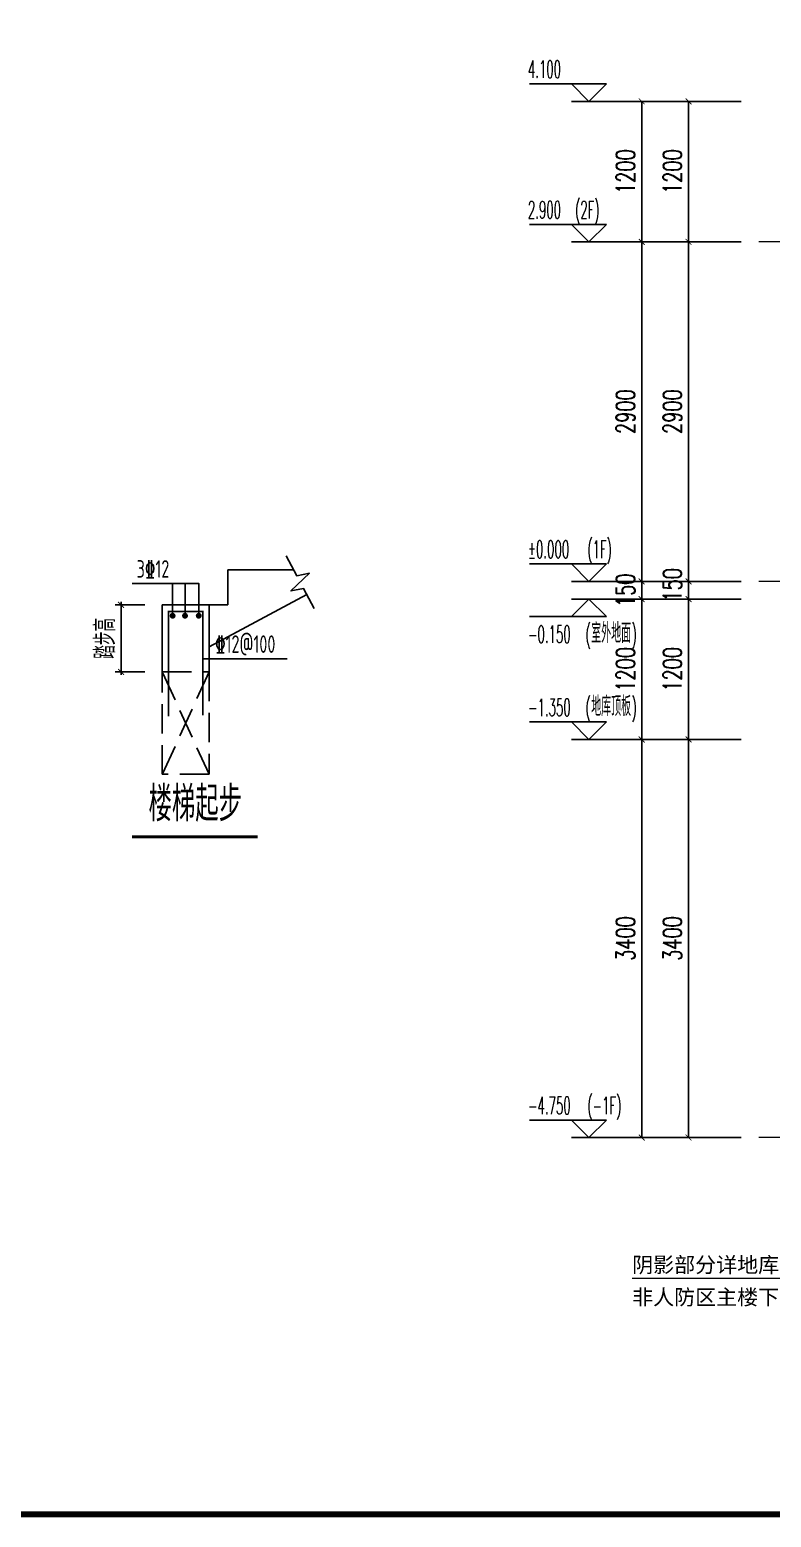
# Model space of a CAD drawing. Extents: x -655480 to 203344, y -294099 to 287156.
# Drawn here: x 39824 to 46154, y 196957 to 209662 of the extents above; entities that cross this region are included whole.
import ezdxf
from ezdxf.enums import TextEntityAlignment as Align

# ---------------------------------------------------------------- set-up
doc = ezdxf.new("R2010")
doc.units = 0
doc.header["$LTSCALE"] = 1000
doc.linetypes.add('DASH', pattern=[0.35, 0.25, -0.1])
doc.linetypes.add('DOTE', pattern=[2.42, 2, -0.2, 0.02, -0.2])
doc.layers.get('0').update_dxf_attribs({"linetype": 'CONTINUOUS'})
doc.layers.get('DEFPOINTS').update_dxf_attribs({"linetype": 'CONTINUOUS'})
for name, color, linetype in [('-TK', 7, 'CONTINUOUS'), ('DIM', 2, 'CONTINUOUS'), ('DIM_ELEV', 3, 'CONTINUOUS'), ('NUM', 7, 'CONTINUOUS'), ('PUB_DIM', 3, 'CONTINUOUS'), ('PUB_TEXT', 2, 'CONTINUOUS'), ('REIN', 6, 'CONTINUOUS'), ('S_E_STAIR', 4, 'CONTINUOUS'), ('TEXT', 2, 'CONTINUOUS'), ('THIN', 7, 'CONTINUOUS'), ('结构大样', 132, 'CONTINUOUS')]:
    doc.layers.add(name, color=color, linetype=linetype)
doc.layers.add('DOTE', color=19, linetype='DOTE', lineweight=9)
doc.layers.add('HS-A-轮廓线-地下室', color=3, linetype='DASH', lineweight=18)
doc.styles.add('_TCH_DIM', font='SIMPLEX.shx', dxfattribs={"width": 0.7, "bigfont": 'GBCBIG.shx'})
doc.styles.add('_TCH_DIM_T3', font='SIMPLEX', dxfattribs={"width": 0.705882, "bigfont": 'GBCBIG'})
doc.styles.add('TSSD_DIMENSION', font='Tssdeng.shx', dxfattribs={"width": 0.7, "bigfont": 'tssdchn.shx'})
doc.styles.add('TSSD_Norm', font='Tssdeng.shx', dxfattribs={"bigfont": 'tssdchn.shx'})
doc.styles.add('TSSD_REIN', font='tssdeng.shx', dxfattribs={"width": 0.7, "height": 300, "bigfont": 'tssdchn.shx'})
doc.styles.add('黑体', font='simhei.ttf')
doc.dimstyles.new('_TCH_ARCH&&50', dxfattribs={"dimtxt": 157.5, "dimasz": 50, "dimexe": 125, "dimexo": 150, "dimgap": 58.75, "dimtad": 1, "dimdec": 0, "dimzin": 0, "dimdsep": 46, "dimtxsty": '_TCH_DIM_T3', "dimblk": 'ARCHTICK', "dimcen": 0.09, "dimclrt": 7, "dimazin": 0, "dimtfac": 1, "dimtdec": 0, "dimtix": 1, "dimtmove": 2, "dimatfit": 3, "dimldrblk": 'ARCHTICK', "dimfxl": 1, "dimtolj": 1, "dimtzin": 0, "dimarcsym": 0})
doc.dimstyles.new('TSSD_50_50', dxfattribs={"dimtxt": 175, "dimasz": 50, "dimexe": 50, "dimexo": 150, "dimgap": 50, "dimtad": 1, "dimdec": 0, "dimzin": 0, "dimdsep": 46, "dimtxsty": 'TSSD_DIMENSION', "dimblk": 'ARCHTICK', "dimcen": 0, "dimdle": 25, "dimclrt": 7, "dimadec": 0, "dimazin": 0, "dimtfac": 1, "dimtdec": 0, "dimtix": 1, "dimtmove": 2, "dimatfit": 3, "dimfxl": 1, "dimtolj": 1, "dimtzin": 0, "dimarcsym": 0})

# ---------------------------------------------------------------- blocks, each defined once
blk = doc.blocks.new('_ArchTick')
at = {"color": 0, "linetype": 'ByBlock', "const_width": 0.15}
blk.add_lwpolyline([(-0.5, -0.5), (0.5, 0.5)], dxfattribs=at)
blk = doc.blocks.new('*D1189')
at = {"layer": 'DEFPOINTS', "color": 0, "transparency": 16777216}
for p in [(45448, 203600), (46048, 203600), (46048, 200200)]:
    blk.add_point(p, dxfattribs=at)
at = {"layer": 'PUB_DIM', "color": 0, "lineweight": -2, "transparency": 16777216}
for p, q in [((45898, 203600), (45323, 203600)), ((45448, 200200), (45448, 203600)), ((45898, 200200), (45323, 200200))]:
    blk.add_line(p, q, dxfattribs=at)
at = {"layer": 'PUB_DIM', "color": 0, "lineweight": -2, "transparency": 16777216, "xscale": 50, "yscale": 50, "zscale": 50}
for p, rotation in [((45448, 203600), 90), ((45448, 200200), 270)]:
    blk.add_blockref('_ArchTick', p, dxfattribs=dict(at, rotation=rotation))
at = {"layer": 'PUB_DIM', "color": 7, "transparency": 16777216, "insert": (45310, 201900), "char_height": 157.5, "attachment_point": 5, "rotation": 90, "style": '_TCH_DIM_T3'}
blk.add_mtext('\\A1;3400', dxfattribs=at)
blk = doc.blocks.new('*D1190')
at = {"layer": 'DEFPOINTS', "color": 0, "transparency": 16777216}
for p in [(45448, 204799), (46048, 204799), (46048, 203600)]:
    blk.add_point(p, dxfattribs=at)
at = {"layer": 'PUB_DIM', "color": 0, "lineweight": -2, "transparency": 16777216}
for p, q in [((45898, 204799), (45323, 204799)), ((45448, 203600), (45448, 204799)), ((45898, 203600), (45323, 203600))]:
    blk.add_line(p, q, dxfattribs=at)
at = {"layer": 'PUB_DIM', "color": 0, "lineweight": -2, "transparency": 16777216, "xscale": 50, "yscale": 50, "zscale": 50}
for p, rotation in [((45448, 204799), 90), ((45448, 203600), 270)]:
    blk.add_blockref('_ArchTick', p, dxfattribs=dict(at, rotation=rotation))
at = {"layer": 'PUB_DIM', "color": 7, "transparency": 16777216, "insert": (45310, 204199), "char_height": 157.5, "attachment_point": 5, "rotation": 90, "style": '_TCH_DIM_T3'}
blk.add_mtext('\\A1;1200', dxfattribs=at)
blk = doc.blocks.new('*D1191')
at = {"layer": 'DEFPOINTS', "color": 0, "transparency": 16777216}
for p in [(45448, 204950), (46048, 204950), (46048, 204799)]:
    blk.add_point(p, dxfattribs=at)
at = {"layer": 'PUB_DIM', "color": 0, "lineweight": -2, "transparency": 16777216}
for p, q in [((45898, 204950), (45323, 204950)), ((45448, 204799), (45448, 204950)), ((45898, 204799), (45323, 204799))]:
    blk.add_line(p, q, dxfattribs=at)
at = {"layer": 'PUB_DIM', "color": 0, "lineweight": -2, "transparency": 16777216, "xscale": 50, "yscale": 50, "zscale": 50}
for p, rotation in [((45448, 204950), 90), ((45448, 204799), 270)]:
    blk.add_blockref('_ArchTick', p, dxfattribs=dict(at, rotation=rotation))
at = {"layer": 'PUB_DIM', "color": 7, "transparency": 16777216, "insert": (45310, 204921), "char_height": 157.5, "attachment_point": 5, "rotation": 90, "style": '_TCH_DIM_T3'}
blk.add_mtext('\\A1;150', dxfattribs=at)
blk = doc.blocks.new('*D1192')
at = {"layer": 'DEFPOINTS', "color": 0, "transparency": 16777216}
for p in [(45448, 207850), (46048, 207850), (46048, 204950)]:
    blk.add_point(p, dxfattribs=at)
at = {"layer": 'PUB_DIM', "color": 0, "lineweight": -2, "transparency": 16777216}
for p, q in [((45898, 207850), (45323, 207850)), ((45448, 204950), (45448, 207850)), ((45898, 204950), (45323, 204950))]:
    blk.add_line(p, q, dxfattribs=at)
at = {"layer": 'PUB_DIM', "color": 0, "lineweight": -2, "transparency": 16777216, "xscale": 50, "yscale": 50, "zscale": 50}
for p, rotation in [((45448, 207850), 90), ((45448, 204950), 270)]:
    blk.add_blockref('_ArchTick', p, dxfattribs=dict(at, rotation=rotation))
at = {"layer": 'PUB_DIM', "color": 7, "transparency": 16777216, "insert": (45310, 206400), "char_height": 157.5, "attachment_point": 5, "rotation": 90, "style": '_TCH_DIM_T3'}
blk.add_mtext('\\A1;2900', dxfattribs=at)
blk = doc.blocks.new('*D1193')
at = {"layer": 'DEFPOINTS', "color": 0, "transparency": 16777216}
for p in [(45448, 209050), (46048, 209050), (46048, 207850)]:
    blk.add_point(p, dxfattribs=at)
at = {"layer": 'PUB_DIM', "color": 0, "lineweight": -2, "transparency": 16777216}
for p, q in [((45898, 209050), (45323, 209050)), ((45448, 207850), (45448, 209050)), ((45898, 207850), (45323, 207850))]:
    blk.add_line(p, q, dxfattribs=at)
at = {"layer": 'PUB_DIM', "color": 0, "lineweight": -2, "transparency": 16777216, "xscale": 50, "yscale": 50, "zscale": 50}
for p, rotation in [((45448, 209050), 90), ((45448, 207850), 270)]:
    blk.add_blockref('_ArchTick', p, dxfattribs=dict(at, rotation=rotation))
at = {"layer": 'PUB_DIM', "color": 7, "transparency": 16777216, "insert": (45310, 208450), "char_height": 157.5, "attachment_point": 5, "rotation": 90, "style": '_TCH_DIM_T3'}
blk.add_mtext('\\A1;1200', dxfattribs=at)
blk = doc.blocks.new('*D1194')
at = {"layer": 'DEFPOINTS', "color": 0, "transparency": 16777216}
for p in [(45048, 203600), (46048, 203600), (46048, 200200)]:
    blk.add_point(p, dxfattribs=at)
at = {"layer": 'PUB_DIM', "color": 0, "lineweight": -2, "transparency": 16777216}
for p, q in [((45898, 203600), (44923, 203600)), ((45048, 200200), (45048, 203600)), ((45898, 200200), (44923, 200200))]:
    blk.add_line(p, q, dxfattribs=at)
at = {"layer": 'PUB_DIM', "color": 0, "lineweight": -2, "transparency": 16777216, "xscale": 50, "yscale": 50, "zscale": 50}
for p, rotation in [((45048, 203600), 90), ((45048, 200200), 270)]:
    blk.add_blockref('_ArchTick', p, dxfattribs=dict(at, rotation=rotation))
at = {"layer": 'PUB_DIM', "color": 7, "transparency": 16777216, "insert": (44910, 201900), "char_height": 157.5, "attachment_point": 5, "rotation": 90, "style": '_TCH_DIM_T3'}
blk.add_mtext('\\A1;3400', dxfattribs=at)
blk = doc.blocks.new('*D1195')
at = {"layer": 'DEFPOINTS', "color": 0, "transparency": 16777216}
for p in [(45048, 204799), (46048, 204799), (46048, 203600)]:
    blk.add_point(p, dxfattribs=at)
at = {"layer": 'PUB_DIM', "color": 0, "lineweight": -2, "transparency": 16777216}
for p, q in [((45898, 204799), (44923, 204799)), ((45048, 203600), (45048, 204799)), ((45898, 203600), (44923, 203600))]:
    blk.add_line(p, q, dxfattribs=at)
at = {"layer": 'PUB_DIM', "color": 0, "lineweight": -2, "transparency": 16777216, "xscale": 50, "yscale": 50, "zscale": 50}
for p, rotation in [((45048, 204799), 90), ((45048, 203600), 270)]:
    blk.add_blockref('_ArchTick', p, dxfattribs=dict(at, rotation=rotation))
at = {"layer": 'PUB_DIM', "color": 7, "transparency": 16777216, "insert": (44910, 204199), "char_height": 157.5, "attachment_point": 5, "rotation": 90, "style": '_TCH_DIM_T3'}
blk.add_mtext('\\A1;1200', dxfattribs=at)
blk = doc.blocks.new('*D1196')
at = {"layer": 'DEFPOINTS', "color": 0, "transparency": 16777216}
for p in [(45048, 204950), (46048, 204950), (46048, 204799)]:
    blk.add_point(p, dxfattribs=at)
at = {"layer": 'PUB_DIM', "color": 0, "lineweight": -2, "transparency": 16777216}
for p, q in [((45898, 204950), (44923, 204950)), ((45048, 204950), (45048, 205000)), ((45048, 204799), (45048, 204950)), ((45898, 204799), (44923, 204799)), ((45048, 204799), (45048, 204749))]:
    blk.add_line(p, q, dxfattribs=at)
at = {"layer": 'PUB_DIM', "color": 0, "lineweight": -2, "transparency": 16777216, "xscale": 50, "yscale": 50, "zscale": 50}
for p, rotation in [((45048, 204950), 270), ((45048, 204799), 90)]:
    blk.add_blockref('_ArchTick', p, dxfattribs=dict(at, rotation=rotation))
at = {"layer": 'PUB_DIM', "color": 7, "transparency": 16777216, "insert": (44910, 204874), "char_height": 157.5, "attachment_point": 5, "rotation": 90, "style": '_TCH_DIM_T3'}
blk.add_mtext('\\A1;150', dxfattribs=at)
blk = doc.blocks.new('*D1197')
at = {"layer": 'DEFPOINTS', "color": 0, "transparency": 16777216}
for p in [(45048, 207850), (46048, 207850), (46048, 204950)]:
    blk.add_point(p, dxfattribs=at)
at = {"layer": 'PUB_DIM', "color": 0, "lineweight": -2, "transparency": 16777216}
for p, q in [((45898, 207850), (44923, 207850)), ((45048, 204950), (45048, 207850)), ((45898, 204950), (44923, 204950))]:
    blk.add_line(p, q, dxfattribs=at)
at = {"layer": 'PUB_DIM', "color": 0, "lineweight": -2, "transparency": 16777216, "xscale": 50, "yscale": 50, "zscale": 50}
for p, rotation in [((45048, 207850), 90), ((45048, 204950), 270)]:
    blk.add_blockref('_ArchTick', p, dxfattribs=dict(at, rotation=rotation))
at = {"layer": 'PUB_DIM', "color": 7, "transparency": 16777216, "insert": (44910, 206400), "char_height": 157.5, "attachment_point": 5, "rotation": 90, "style": '_TCH_DIM_T3'}
blk.add_mtext('\\A1;2900', dxfattribs=at)
blk = doc.blocks.new('*D1198')
at = {"layer": 'DEFPOINTS', "color": 0, "transparency": 16777216}
for p in [(45048, 209050), (46048, 209050), (46048, 207850)]:
    blk.add_point(p, dxfattribs=at)
at = {"layer": 'PUB_DIM', "color": 0, "lineweight": -2, "transparency": 16777216}
for p, q in [((45898, 209050), (44923, 209050)), ((45048, 207850), (45048, 209050)), ((45898, 207850), (44923, 207850))]:
    blk.add_line(p, q, dxfattribs=at)
at = {"layer": 'PUB_DIM', "color": 0, "lineweight": -2, "transparency": 16777216, "xscale": 50, "yscale": 50, "zscale": 50}
for p, rotation in [((45048, 209050), 90), ((45048, 207850), 270)]:
    blk.add_blockref('_ArchTick', p, dxfattribs=dict(at, rotation=rotation))
at = {"layer": 'PUB_DIM', "color": 7, "transparency": 16777216, "insert": (44910, 208450), "char_height": 157.5, "attachment_point": 5, "rotation": 90, "style": '_TCH_DIM_T3'}
blk.add_mtext('\\A1;1200', dxfattribs=at)
blk = doc.blocks.new('A1')
at = {"const_width": 100}
blk.add_lwpolyline([(2500, 58400), (2500, 1000), (83100, 1000), (83100, 58400)], close=True, dxfattribs=at)
blk = doc.blocks.new('*D1218')
at = {"layer": 'DEFPOINTS', "color": 0, "transparency": 16777216}
for p in [(40603, 204750), (40956, 204750), (40956, 204177)]:
    blk.add_point(p, dxfattribs=at)
at = {"layer": 'DIM', "color": 0, "lineweight": -2, "transparency": 16777216}
for p, q in [((40806, 204750), (40553, 204750)), ((40603, 204152), (40603, 204775)), ((40806, 204177), (40553, 204177))]:
    blk.add_line(p, q, dxfattribs=at)
at = {"layer": 'DIM', "color": 0, "lineweight": -2, "transparency": 16777216, "xscale": 50, "yscale": 50, "zscale": 50}
for p, rotation in [((40603, 204750), 90), ((40603, 204177), 270)]:
    blk.add_blockref('_ArchTick', p, dxfattribs=dict(at, rotation=rotation))
at = {"layer": 'DIM', "color": 7, "transparency": 16777216, "insert": (40466, 204464), "char_height": 175, "attachment_point": 5, "rotation": 90, "style": 'TSSD_DIMENSION'}
blk.add_mtext('\\A1;踏步高', dxfattribs=at)

msp = doc.modelspace()

# ---------------------------------------------------------------- linework, layer by layer
at = {"layer": 'DIM_ELEV'}
for p, q in [((44747.58, 209199.77), (44091.58, 209199.77)), ((44597.58, 209049.77), (44447.58, 209199.77)), ((44597.58, 209049.77), (44747.58, 209199.77)), ((45447.58, 209049.77), (44447.58, 209049.77)), ((44747.58, 207999.73), (44091.58, 207999.73)), ((44597.58, 207849.73), (44447.58, 207999.73)), ((44597.58, 207849.73), (44747.58, 207999.73)), ((45447.58, 207849.73), (44447.58, 207849.73)), ((44747.58, 205099.73), (44091.58, 205099.73)), ((44597.58, 204949.73), (44447.58, 205099.73)), ((44597.58, 204949.73), (44747.58, 205099.73)), ((45447.58, 204949.73), (44447.58, 204949.73)), ((44597.58, 204799.26), (44447.58, 204649.26)), ((45447.58, 204799.26), (44447.58, 204799.26)), ((44597.58, 204799.26), (44747.58, 204649.26)), ((44747.58, 204649.26), (44091.58, 204649.26)), ((44747.58, 203749.73), (44091.58, 203749.73)), ((44597.58, 203599.73), (44447.58, 203749.73)), ((44597.58, 203599.73), (44747.58, 203749.73)), ((45447.58, 203599.73), (44447.58, 203599.73)), ((44747.58, 200349.73), (44091.58, 200349.73)), ((44597.58, 200199.73), (44447.58, 200349.73)), ((44597.58, 200199.73), (44747.58, 200349.73)), ((45447.58, 200199.73), (44447.58, 200199.73))]:
    msp.add_line(p, q, dxfattribs=at)
at = {"layer": 'DOTE', "linetype": 'DOTE'}
for p, q in [((61774.36, 207849.73), (46047.58, 207849.73)), ((61774.36, 204949.73), (46047.58, 204949.73)), ((61774.36, 200199.73), (46047.58, 200199.73))]:
    msp.add_line(p, q, dxfattribs=at)
at = {"layer": 'HS-A-轮廓线-地下室', "color": 4, "linetype": 'ByBlock'}
msp.add_line((47137.57, 198996.64), (44966.77, 198996.64), dxfattribs=at)
at = {"layer": 'NUM', "color": 7, "const_width": 25}
msp.add_lwpolyline([(40696.71, 202768.47), (41769.76, 202768.47)], dxfattribs=at)
at = {"layer": 'REIN', "const_width": 15}
msp.add_lwpolyline([(41009.44, 203796.98), (41009.44, 204692.27), (41300.72, 204692.27), (41300.72, 203807.48)], dxfattribs=at)
at = {"layer": 'REIN', "const_width": 25}
for points in [[(41031.09, 204656.79, 1), (41056.09, 204656.79, 1)], [(41136.86, 204656.79, 1), (41161.86, 204656.79, 1)], [(41254.02, 204656.79, 1), (41279.02, 204656.79, 1)]]:
    msp.add_lwpolyline(points, format="xyb", close=True, dxfattribs=at)
at = {"layer": 'S_E_STAIR', "color": 2}
for p, q in [((41515.65, 204749.66), (41515.65, 205049.66)), ((41515.65, 205049.66), (42075.65, 205049.66)), ((42188.98, 204838.1), (41355.65, 204391.68)), ((40955.65, 204177.39), (40955.65, 204749.66)), ((40955.65, 204749.66), (41515.65, 204749.66)), ((41355.65, 204177.39), (41355.65, 204749.66))]:
    msp.add_line(p, q, dxfattribs=at)
at = {"layer": 'TEXT'}
for p, q in [((41043.59, 204656.79), (41043.59, 204932.45)), ((41149.36, 204656.79), (41149.36, 204932.45))]:
    msp.add_line(p, q, dxfattribs=at)
for points in [[(41266.52, 204656.79), (41266.52, 204932.45), (40697.83, 204932.45)], [(41300.72, 204287.76), (42021.08, 204287.76)]]:
    msp.add_lwpolyline(points, dxfattribs=at)
at = {"layer": 'THIN', "lineweight": -2}
msp.add_lwpolyline([(42012.18, 205168.13), (42102.85, 204998.89), (42211.8, 205019.13), (42052.83, 204868.63), (42161.78, 204888.88), (42252.45, 204719.63)], dxfattribs=at)
at = {"layer": '结构大样', "linetype": 'DASH'}
for p, q in [((41355.65, 203302.39), (40955.65, 204177.39)), ((41355.65, 204177.39), (40955.65, 203302.39))]:
    msp.add_line(p, q, dxfattribs=at)
msp.add_lwpolyline([(41355.65, 203302.39), (40955.65, 203302.39), (40955.65, 204177.39), (41355.65, 204177.39)], close=True, dxfattribs=at)

# ---------------------------------------------------------------- block references
at = {"layer": '-TK', "xscale": 0.5, "yscale": 0.5, "zscale": 0.5}
msp.add_blockref('A1', (27867.19, 196482.28), dxfattribs=at)

# ---------------------------------------------------------------- texts
at = {"layer": 'NUM', "color": 1, "style": 'TSSD_Norm', "width": 0.7}
msp.add_text('楼梯起步', height=300, dxfattribs=at).set_placement((41237, 202810.02), align=Align.BOTTOM_CENTER)
at = {"layer": 'PUB_TEXT', "style": '_TCH_DIM'}
for s, height, width, p in [('4.100', 148.75, 0.494118, (44076.58, 209249.82)), ('(2F)', 148.75, 0.494118, (44479.68, 208049.78)), ('2.900', 148.75, 0.494118, (44076.58, 208049.78)), ('(1F)', 148.75, 0.494118, (44584.33, 205149.78)), ('%%P0.000', 148.75, 0.494118, (44076.58, 205149.78)), ('-0.150', 148.75, 0.494118, (44076.58, 204424.21)), ('(', 148.75, 0.494118, (44568.23, 204424.21)), ('室外地面', 168.794, 0.7, (44617.23, 204424.21)), (')', 148.75, 0.494118, (44961.27, 204424.21)), ('-1.350', 148.75, 0.494118, (44076.58, 203799.78)), ('(', 148.75, 0.494118, (44568.23, 203799.78)), ('地库顶板', 168.794, 0.7, (44617.23, 203799.78)), (')', 148.75, 0.494118, (44961.27, 203799.78)), ('-4.750', 148.75, 0.494118, (44076.58, 200399.78)), ('(-1F)', 148.75, 0.494118, (44584.33, 200399.78))]:
    msp.add_text(s, height=height, dxfattribs=dict(at, width=width)).set_placement(p)
at = {"layer": 'PUB_TEXT', "linetype": 'ByBlock', "style": '黑体'}
for s, p in [('阴影部分详地库图纸', (44966.77, 199047.43)), ('非人防区主楼下无覆土', (44966.77, 198771.59))]:
    msp.add_text(s, height=131.435, dxfattribs=at).set_placement(p)
at = {"layer": 'THIN', "color": 0, "style": 'TSSD_REIN', "width": 0.7}
for s, p in [('3%%13212', (40736.39, 204936.54)), ('%%13212@100', (41406.12, 204294.46))]:
    msp.add_text(s, height=150, dxfattribs=at).set_placement(p, align=Align.BOTTOM_LEFT)

# ---------------------------------------------------------------- dimensions: what is measured, and where the dimension line sits
at = {"layer": 'DIM'}
dim = msp.add_linear_dim(base=(40603.11, 204749.66), p1=(40955.65, 204177.39), p2=(40955.65, 204749.66), angle=90, text='踏步高', dimstyle='TSSD_50_50', override={"dimlfac": 0.5}, dxfattribs=at)
dim.commit()
dim.dimension.update_dxf_attribs({"geometry": '*D1218', "text_midpoint": (40465.61, 204463.52)})
at = {"layer": 'PUB_DIM'}
for p1, p2, distance, picture, middle in [((46047.58, 207849.73), (46047.58, 209049.77), 1000, '*D1198', (44910.08, 208449.75)), ((46047.58, 207849.73), (46047.58, 209049.77), 600, '*D1193', (45310.08, 208449.75)), ((46047.58, 204949.73), (46047.58, 207849.73), 1000, '*D1197', (44910.08, 206399.73)), ((46047.58, 204949.73), (46047.58, 207849.73), 600, '*D1192', (45310.08, 206399.73)), ((46047.58, 204799.26), (46047.58, 204949.73), 1000, '*D1196', (44910.08, 204874.5)), ((46047.58, 203599.73), (46047.58, 204799.26), 1000, '*D1195', (44910.08, 204199.5)), ((46047.58, 203599.73), (46047.58, 204799.26), 600, '*D1190', (45310.08, 204199.5)), ((46047.58, 200199.73), (46047.58, 203599.73), 1000, '*D1194', (44910.08, 201899.73)), ((46047.58, 200199.73), (46047.58, 203599.73), 600, '*D1189', (45310.08, 201899.73))]:
    dim = msp.add_aligned_dim(p1=p1, p2=p2, distance=distance, dimstyle='_TCH_ARCH&&50', dxfattribs=at)
    dim.commit()
    dim.dimension.update_dxf_attribs({"geometry": picture, "text_midpoint": middle})
dim = msp.add_linear_dim(base=(45447.58, 204949.73), p1=(46047.58, 204799.26), p2=(46047.58, 204949.73), angle=90, dimstyle='_TCH_ARCH&&50', dxfattribs=at)
dim.commit()
dim.dimension.update_dxf_attribs({"geometry": '*D1191', "text_midpoint": (45310.08, 204921.32), "dimtype": 161})

doc.saveas('drawing.dxf')
